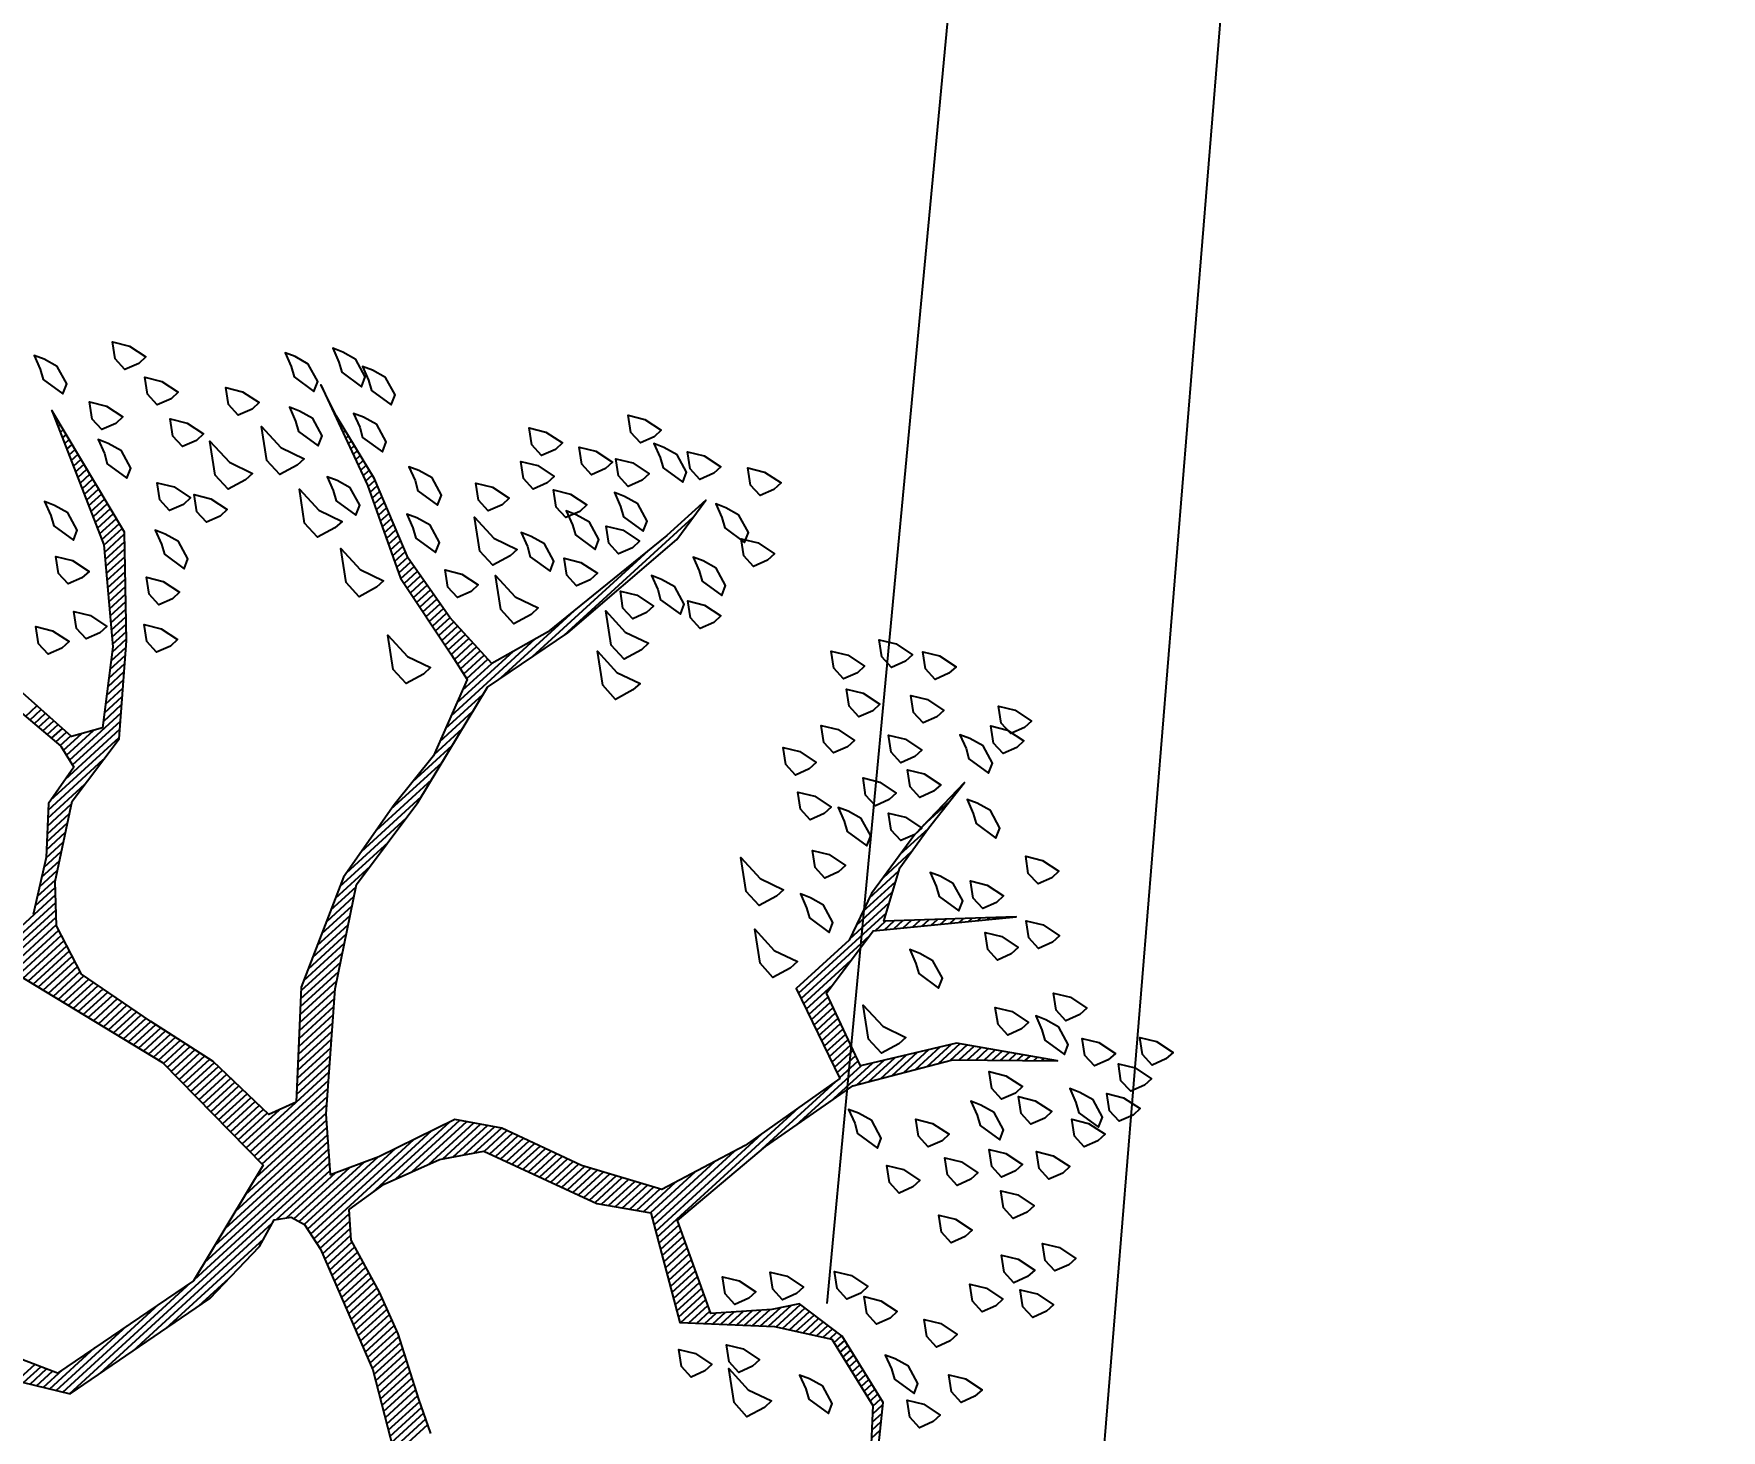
# Model space of a CAD drawing. Header units: metres. Extents: x 2 to 659295185, y -28 to 1124222152.
# Drawn here: x 655018 to 655026.92, y 1123103.43 to 1123110.83 of the extents above; entities that cross this region are included whole.
import ezdxf

# ---------------------------------------------------------------- set-up
doc = ezdxf.new("R2010")
doc.units = ezdxf.units.M
doc.header["$MEASUREMENT"] = 0
doc.layers.get('0').update_dxf_attribs({"linetype": 'CONTINUOUS'})
doc.layers.add('Arboles', color=3, linetype='CONTINUOUS')
doc.layers.add('MANZANA', color=30, linetype='CONTINUOUS')
doc.layers.add('LIMITE 2017 IGVSB', color=7, linetype='CONTINUOUS', lineweight=120)
doc.styles.get("Standard").update_dxf_attribs({"font": 'tahoma.ttf'})
doc.dimstyles.new('ISO-25', dxfattribs={"dimtxt": 2.5, "dimasz": 2.5, "dimexe": 1.25, "dimexo": 0.625, "dimtad": 1, "dimtxsty": 'Standard', "dimcen": 2.5, "dimadec": 0, "dimazin": 0, "dimtfac": 1, "dimtmove": 0, "dimatfit": 3, "dimfxl": 1, "dimarcsym": 0})

# ---------------------------------------------------------------- blocks, each defined once
blk = doc.blocks.new('*X2402')
at = {"color": 0}
for p, q in [((18.3221, 17.8), (18.3275, 17.8)), ((18.3261, 17.81), (18.3296, 17.81)), ((18.33, 17.82), (18.3316, 17.82)), ((18.3104, 17.77), (18.3213, 17.77)), ((18.3143, 17.78), (18.3234, 17.78)), ((18.3182, 17.79), (18.3254, 17.79)), ((18.2986, 17.74), (18.3151, 17.74)), ((18.3025, 17.75), (18.3171, 17.75)), ((18.3064, 17.76), (18.3192, 17.76)), ((18.2868, 17.71), (18.3089, 17.71)), ((18.2907, 17.72), (18.3109, 17.72)), ((18.2946, 17.73), (18.313, 17.73)), ((18.275, 17.68), (18.3027, 17.68)), ((18.2789, 17.69), (18.3047, 17.69)), ((18.2829, 17.7), (18.3068, 17.7)), ((18.2632, 17.65), (18.2965, 17.65)), ((18.2671, 17.66), (18.2985, 17.66)), ((18.2711, 17.67), (18.3006, 17.67)), ((18.2514, 17.62), (18.2903, 17.62)), ((18.2554, 17.63), (18.2923, 17.63)), ((18.2593, 17.64), (18.2944, 17.64)), ((18.2394, 17.59), (18.284, 17.59)), ((18.2436, 17.6), (18.2861, 17.6)), ((18.2475, 17.61), (18.2882, 17.61)), ((18.2164, 17.56), (18.2628, 17.56)), ((18.2241, 17.57), (18.2717, 17.57)), ((18.2317, 17.58), (18.2805, 17.58)), ((18.1935, 17.53), (18.2364, 17.53)), ((18.2011, 17.54), (18.2452, 17.54)), ((18.2088, 17.55), (18.254, 17.55)), ((18.7131, 17.53), (18.7134, 17.53)), ((18.1706, 17.5), (18.2099, 17.5)), ((18.1782, 17.51), (18.2187, 17.51)), ((18.1858, 17.52), (18.2276, 17.52)), ((18.7035, 17.5), (18.7048, 17.5)), ((18.7067, 17.51), (18.7077, 17.51)), ((18.7099, 17.52), (18.7105, 17.52)), ((18.1476, 17.47), (18.1834, 17.47)), ((18.1553, 17.48), (18.1923, 17.48)), ((18.1629, 17.49), (18.2011, 17.49)), ((18.694, 17.47), (18.6971, 17.47)), ((18.6971, 17.48), (18.6991, 17.48)), ((18.7003, 17.49), (18.7019, 17.49)), ((17.9316, 17.46), (17.9593, 17.46)), ((17.9329, 17.45), (17.9604, 17.45)), ((17.9342, 17.44), (17.9614, 17.44)), ((18.1221, 17.44), (18.157, 17.44)), ((18.1323, 17.45), (18.1658, 17.45)), ((18.14, 17.46), (18.1746, 17.46)), ((18.6844, 17.44), (18.6911, 17.44)), ((18.6876, 17.45), (18.6931, 17.45)), ((18.6908, 17.46), (18.6951, 17.46)), ((17.9355, 17.43), (17.9624, 17.43)), ((17.9368, 17.42), (17.9635, 17.42)), ((17.9381, 17.41), (17.9645, 17.41)), ((18.0867, 17.41), (18.1253, 17.41)), ((18.0985, 17.42), (18.136, 17.42)), ((18.1103, 17.43), (18.1467, 17.43)), ((18.6749, 17.41), (18.6851, 17.41)), ((18.6781, 17.42), (18.6871, 17.42)), ((18.6812, 17.43), (18.6891, 17.43)), ((17.9394, 17.4), (17.9655, 17.4)), ((17.9407, 17.39), (17.9666, 17.39)), ((17.942, 17.38), (17.9676, 17.38)), ((18.0512, 17.38), (18.0931, 17.38)), ((18.063, 17.39), (18.1038, 17.39)), ((18.0748, 17.4), (18.1146, 17.4)), ((18.6653, 17.38), (18.6791, 17.38)), ((18.6685, 17.39), (18.6811, 17.39)), ((18.6717, 17.4), (18.6831, 17.4)), ((17.9367, 17.35), (18.061, 17.35)), ((17.9387, 17.36), (18.004, 17.36)), ((17.9407, 17.37), (17.984, 17.37)), ((18.0276, 17.36), (18.0717, 17.36)), ((18.0394, 17.37), (18.0824, 17.37)), ((18.6555, 17.35), (18.6727, 17.35)), ((18.659, 17.36), (18.6751, 17.36)), ((18.6621, 17.37), (18.6771, 17.37)), ((17.8637, 17.32), (18.0288, 17.32)), ((17.9087, 17.33), (18.0396, 17.33)), ((17.9347, 17.34), (18.0503, 17.34)), ((18.6429, 17.32), (18.6621, 17.32)), ((18.6471, 17.33), (18.6656, 17.33)), ((18.6513, 17.34), (18.6692, 17.34)), ((17.8287, 17.29), (17.887, 17.29)), ((17.8387, 17.3), (17.9283, 17.3)), ((17.8487, 17.31), (17.9816, 17.31)), ((18.6303, 17.29), (18.6515, 17.29)), ((18.6345, 17.3), (18.6551, 17.3)), ((18.6387, 17.31), (18.6586, 17.31)), ((17.7987, 17.26), (17.845, 17.26)), ((17.8087, 17.27), (17.859, 17.27)), ((17.8187, 17.28), (17.873, 17.28)), ((18.6176, 17.26), (18.6409, 17.26)), ((18.6218, 17.27), (18.6445, 17.27)), ((18.626, 17.28), (18.648, 17.28)), ((17.7599, 17.23), (17.803, 17.23)), ((17.7741, 17.24), (17.817, 17.24)), ((17.7884, 17.25), (17.831, 17.25)), ((18.605, 17.23), (18.6303, 17.23)), ((18.6092, 17.24), (18.6339, 17.24)), ((18.6134, 17.25), (18.6374, 17.25)), ((17.717, 17.2), (17.7653, 17.2)), ((17.7313, 17.21), (17.775, 17.21)), ((17.7456, 17.22), (17.789, 17.22)), ((18.5924, 17.2), (18.6215, 17.2)), ((18.5966, 17.21), (18.6233, 17.21)), ((18.6008, 17.22), (18.6268, 17.22)), ((17.5939, 17.19), (17.7568, 17.19)), ((17.5968, 17.18), (17.7482, 17.18)), ((17.5998, 17.17), (17.7396, 17.17)), ((18.5853, 17.17), (18.6175, 17.17)), ((18.5868, 17.18), (18.6189, 17.18)), ((18.5884, 17.19), (18.6202, 17.19)), ((17.6027, 17.16), (17.731, 17.16)), ((17.6056, 17.15), (17.7225, 17.15)), ((17.6085, 17.14), (17.7189, 17.14)), ((18.5805, 17.14), (18.6135, 17.14)), ((18.5821, 17.15), (18.6149, 17.15)), ((18.5837, 17.16), (18.6162, 17.16)), ((17.6115, 17.13), (17.7161, 17.13)), ((17.6144, 17.12), (17.7134, 17.12)), ((17.6173, 17.11), (17.7107, 17.11)), ((18.5758, 17.11), (18.6095, 17.11)), ((18.5774, 17.12), (18.6109, 17.12)), ((18.5789, 17.13), (18.6122, 17.13)), ((17.6203, 17.1), (17.7079, 17.1)), ((17.6232, 17.09), (17.7052, 17.09)), ((17.6261, 17.08), (17.7025, 17.08)), ((18.571, 17.08), (18.6056, 17.08)), ((18.5726, 17.09), (18.6069, 17.09)), ((18.5742, 17.1), (18.6082, 17.1)), ((17.629, 17.07), (17.6998, 17.07)), ((17.632, 17.06), (17.697, 17.06)), ((17.6349, 17.05), (17.6968, 17.05)), ((18.5663, 17.05), (18.6056, 17.05)), ((18.5679, 17.06), (18.6056, 17.06)), ((18.5695, 17.07), (18.6056, 17.07)), ((17.6378, 17.04), (17.6992, 17.04)), ((17.6407, 17.03), (17.7015, 17.03)), ((17.6437, 17.02), (17.7039, 17.02)), ((18.5615, 17.02), (18.6056, 17.02)), ((18.5632, 17.03), (18.6056, 17.03)), ((18.5647, 17.04), (18.6056, 17.04)), ((17.6466, 17.01), (17.7062, 17.01)), ((17.6495, 17), (17.7086, 17)), ((17.6524, 16.99), (17.7109, 16.99)), ((18.5565, 16.99), (18.6056, 16.99)), ((18.5582, 17), (18.6056, 17)), ((18.5598, 17.01), (18.6056, 17.01)), ((17.6554, 16.98), (17.7133, 16.98)), ((17.6583, 16.97), (17.7156, 16.97)), ((17.6612, 16.96), (17.718, 16.96)), ((18.5125, 16.96), (18.6485, 16.96)), ((18.5353, 16.97), (18.6056, 16.97)), ((18.5548, 16.98), (18.6056, 16.98)), ((17.6642, 16.95), (17.7204, 16.95)), ((17.6671, 16.94), (17.7227, 16.94)), ((17.67, 16.93), (17.7251, 16.93)), ((18.4439, 16.93), (18.523, 16.93)), ((18.4668, 16.94), (18.5567, 16.94)), ((18.4896, 16.95), (18.6918, 16.95)), ((18.6009, 16.94), (18.7864, 16.94)), ((18.6675, 16.93), (18.9464, 16.93)), ((17.6729, 16.92), (17.7274, 16.92)), ((17.6759, 16.91), (17.7298, 16.91)), ((17.6788, 16.9), (17.7324, 16.9)), ((18.2995, 16.9), (18.4217, 16.9)), ((18.3608, 16.91), (18.4555, 16.91)), ((18.4211, 16.92), (18.4892, 16.92)), ((18.7342, 16.92), (19.0449, 16.92)), ((17.6817, 16.89), (17.7351, 16.89)), ((17.6846, 16.88), (17.7378, 16.88)), ((17.6876, 16.87), (17.7404, 16.87)), ((18.1645, 16.87), (18.3086, 16.87)), ((18.2095, 16.88), (18.3542, 16.88)), ((18.2545, 16.89), (18.388, 16.89)), ((17.6905, 16.86), (17.7431, 16.86)), ((17.6934, 16.85), (17.7458, 16.85)), ((17.6957, 16.84), (17.7484, 16.84)), ((18.0992, 16.84), (18.1601, 16.84)), ((18.1192, 16.85), (18.2036, 16.85)), ((18.1392, 16.86), (18.2561, 16.86)), ((17.6961, 16.83), (17.7511, 16.83)), ((17.6964, 16.82), (17.7538, 16.82)), ((17.6967, 16.81), (17.7564, 16.81)), ((18.0392, 16.81), (18.1186, 16.81)), ((18.0592, 16.82), (18.1324, 16.82)), ((18.0792, 16.83), (18.1463, 16.83)), ((17.6971, 16.8), (17.7591, 16.8)), ((17.6974, 16.79), (17.7618, 16.79)), ((17.6977, 16.78), (17.7639, 16.78)), ((17.9792, 16.78), (18.0771, 16.78)), ((17.9992, 16.79), (18.0909, 16.79)), ((18.0192, 16.8), (18.1047, 16.8)), ((17.6981, 16.77), (17.7645, 16.77)), ((17.6984, 16.76), (17.7651, 16.76)), ((17.6987, 16.75), (17.7657, 16.75)), ((17.9435, 16.75), (18.0355, 16.75)), ((17.9535, 16.76), (18.0494, 16.76)), ((17.9635, 16.77), (18.0632, 16.77)), ((17.6991, 16.74), (17.7664, 16.74)), ((17.6994, 16.73), (17.767, 16.73)), ((17.6997, 16.72), (17.7676, 16.72)), ((17.9135, 16.72), (17.9979, 16.72)), ((17.9235, 16.73), (18.0084, 16.73)), ((17.9335, 16.74), (18.0217, 16.74)), ((17.7001, 16.71), (17.7682, 16.71)), ((17.7004, 16.7), (17.7689, 16.7)), ((17.7007, 16.69), (17.7695, 16.69)), ((17.8835, 16.69), (17.9662, 16.69)), ((17.8935, 16.7), (17.9768, 16.7)), ((17.9035, 16.71), (17.9873, 16.71)), ((17.7011, 16.68), (17.7701, 16.68)), ((17.7014, 16.67), (17.7707, 16.67)), ((17.7017, 16.66), (17.7714, 16.66)), ((17.8535, 16.66), (17.9345, 16.66)), ((17.8635, 16.67), (17.9451, 16.67)), ((17.8735, 16.68), (17.9556, 16.68)), ((17.7021, 16.65), (17.772, 16.65)), ((17.7024, 16.64), (17.7924, 16.64)), ((17.7027, 16.63), (17.8224, 16.63)), ((17.8235, 16.63), (17.9029, 16.63)), ((17.8335, 16.64), (17.9134, 16.64)), ((17.8435, 16.65), (17.924, 16.65)), ((17.1231, 16.6), (17.1663, 16.6)), ((17.7031, 16.62), (17.8923, 16.62)), ((17.7034, 16.61), (17.8818, 16.61)), ((17.7037, 16.6), (17.8712, 16.6)), ((17.1297, 16.59), (17.1713, 16.59)), ((17.1364, 16.58), (17.1763, 16.58)), ((17.1431, 16.57), (17.1813, 16.57)), ((17.646, 16.57), (17.8418, 16.57)), ((17.6798, 16.58), (17.8501, 16.58)), ((17.7041, 16.59), (17.8606, 16.59)), ((17.1497, 16.56), (17.1971, 16.56)), ((17.1564, 16.55), (17.2651, 16.55)), ((17.163, 16.54), (17.3331, 16.54)), ((17.5448, 16.54), (17.8178, 16.54)), ((17.5785, 16.55), (17.8258, 16.55)), ((17.6123, 16.56), (17.8338, 16.56)), ((17.1697, 16.53), (17.401, 16.53)), ((17.1764, 16.52), (17.469, 16.52)), ((17.2412, 16.51), (17.7938, 16.51)), ((17.4773, 16.52), (17.8018, 16.52)), ((17.511, 16.53), (17.8098, 16.53)), ((17.3112, 16.5), (17.6466, 16.5)), ((17.3812, 16.49), (17.6166, 16.49)), ((17.4512, 16.48), (17.5245, 16.48)), ((17.6564, 16.5), (17.7858, 16.5)), ((17.6714, 16.49), (17.7899, 16.49)), ((17.6804, 16.48), (17.8149, 16.48)), ((17.6837, 16.47), (17.8399, 16.47)), ((17.6855, 16.45), (17.8986, 16.45)), ((17.687, 16.46), (17.8649, 16.46)), ((17.6822, 16.43), (17.9666, 16.43)), ((17.6839, 16.44), (17.9326, 16.44)), ((17.6757, 16.4), (17.7432, 16.4)), ((17.6789, 16.41), (17.7512, 16.41)), ((17.6805, 16.42), (17.7592, 16.42)), ((17.8145, 16.42), (18.0006, 16.42)), ((17.8617, 16.41), (18.0157, 16.41)), ((17.8916, 16.4), (18.0232, 16.4)), ((17.6653, 16.37), (17.7264, 16.37)), ((17.6687, 16.38), (17.7289, 16.38)), ((17.6722, 16.39), (17.7352, 16.39)), ((17.9216, 16.39), (18.0307, 16.39)), ((17.9473, 16.38), (18.0382, 16.38)), ((17.9633, 16.37), (18.0457, 16.37)), ((17.6549, 16.34), (17.7189, 16.34)), ((17.6584, 16.35), (17.7214, 16.35)), ((17.6618, 16.36), (17.7239, 16.36)), ((17.9793, 16.36), (18.0532, 16.36)), ((17.9953, 16.35), (18.0607, 16.35)), ((18.0106, 16.34), (18.0651, 16.34)), ((17.6445, 16.31), (17.7114, 16.31)), ((17.648, 16.32), (17.7139, 16.32)), ((17.6514, 16.33), (17.7164, 16.33)), ((18.0147, 16.33), (18.0692, 16.33)), ((18.0189, 16.32), (18.0733, 16.32)), ((18.0231, 16.31), (18.0774, 16.31)), ((17.6341, 16.28), (17.7038, 16.28)), ((17.6376, 16.29), (17.7064, 16.29)), ((17.6411, 16.3), (17.7089, 16.3)), ((18.0272, 16.3), (18.0816, 16.3)), ((18.0314, 16.29), (18.0857, 16.29)), ((18.0356, 16.28), (18.0898, 16.28)), ((17.6237, 16.25), (17.6938, 16.25)), ((17.6272, 16.26), (17.6971, 16.26)), ((17.6307, 16.27), (17.7005, 16.27)), ((18.0397, 16.27), (18.0939, 16.27)), ((18.0439, 16.26), (18.098, 16.26)), ((18.0481, 16.25), (18.1021, 16.25)), ((17.6134, 16.22), (17.6838, 16.22)), ((17.6168, 16.23), (17.6871, 16.23)), ((17.6203, 16.24), (17.6905, 16.24)), ((18.0522, 16.24), (18.1063, 16.24)), ((18.0564, 16.23), (18.1104, 16.23)), ((18.0606, 16.22), (18.1145, 16.22)), ((18.8615, 16.22), (18.9295, 16.22)), ((18.9115, 16.23), (18.9795, 16.23)), ((18.9759, 16.24), (19.0395, 16.24)), ((17.603, 16.19), (17.6719, 16.19)), ((17.6064, 16.2), (17.6766, 16.2)), ((17.6099, 16.21), (17.6805, 16.21)), ((18.0647, 16.21), (18.1186, 16.21)), ((18.0689, 16.2), (18.1236, 16.2)), ((18.0731, 16.19), (18.1296, 16.19)), ((18.7691, 16.19), (18.8563, 16.19)), ((18.7941, 16.2), (18.873, 16.2)), ((18.8191, 16.21), (18.8896, 16.21)), ((17.5874, 16.16), (17.6581, 16.16)), ((17.5928, 16.17), (17.6627, 16.17)), ((17.5981, 16.18), (17.6673, 16.18)), ((18.0772, 16.18), (18.1356, 16.18)), ((18.0814, 16.17), (18.1416, 16.17)), ((18.0856, 16.16), (18.1476, 16.16)), ((18.6084, 16.16), (18.7734, 16.16)), ((18.6114, 16.17), (18.823, 16.17)), ((18.7441, 16.18), (18.8396, 16.18)), ((18.7869, 16.16), (18.812, 16.16)), ((17.5714, 16.13), (17.6443, 16.13)), ((17.5768, 16.14), (17.6489, 16.14)), ((17.5821, 16.15), (17.6535, 16.15)), ((18.0897, 16.15), (18.1536, 16.15)), ((18.0939, 16.14), (18.1596, 16.14)), ((18.1004, 16.13), (18.1656, 16.13)), ((18.5994, 16.13), (18.6461, 16.13)), ((18.6024, 16.14), (18.6667, 16.14)), ((18.6054, 16.15), (18.7201, 16.15)), ((18.8002, 16.15), (18.8237, 16.15)), ((18.8135, 16.14), (18.8354, 16.14)), ((18.8269, 16.13), (18.847, 16.13)), ((17.5554, 16.1), (17.6304, 16.1)), ((17.5608, 16.11), (17.635, 16.11)), ((17.5661, 16.12), (17.6396, 16.12)), ((18.1082, 16.12), (18.1716, 16.12)), ((18.116, 16.11), (18.1776, 16.11)), ((18.1237, 16.1), (18.1836, 16.1)), ((18.5904, 16.1), (18.6367, 16.1)), ((18.5934, 16.11), (18.6398, 16.11)), ((18.5964, 16.12), (18.6429, 16.12)), ((18.8402, 16.12), (18.8587, 16.12)), ((18.8535, 16.11), (18.8704, 16.11)), ((18.8669, 16.1), (18.882, 16.1)), ((17.5394, 16.07), (17.6174, 16.07)), ((17.5448, 16.08), (17.6216, 16.08)), ((17.5501, 16.09), (17.6259, 16.09)), ((18.1315, 16.09), (18.1896, 16.09)), ((18.1393, 16.08), (18.1956, 16.08)), ((18.1471, 16.07), (18.2239, 16.07)), ((18.5814, 16.07), (18.6273, 16.07)), ((18.5844, 16.08), (18.6304, 16.08)), ((18.5874, 16.09), (18.6336, 16.09)), ((18.8802, 16.09), (18.8937, 16.09)), ((18.8935, 16.08), (18.9054, 16.08)), ((18.9069, 16.07), (18.917, 16.07)), ((17.5234, 16.05), (17.6088, 16.05)), ((17.5341, 16.06), (17.6131, 16.06)), ((18.1444, 16.04), (18.3379, 16.04)), ((18.1497, 16.05), (18.2999, 16.05)), ((18.1549, 16.06), (18.2619, 16.06)), ((18.5724, 16.04), (18.6179, 16.04)), ((18.5754, 16.05), (18.6211, 16.05)), ((18.5784, 16.06), (18.6242, 16.06)), ((18.9202, 16.06), (18.9287, 16.06)), ((18.9335, 16.05), (18.9404, 16.05)), ((18.9469, 16.04), (18.952, 16.04)), ((18.1287, 16.01), (18.1773, 16.01)), ((18.1339, 16.02), (18.4746, 16.02)), ((18.1392, 16.03), (18.3946, 16.03)), ((18.3591, 16.01), (18.5546, 16.01)), ((18.5634, 16.01), (18.6086, 16.01)), ((18.5664, 16.02), (18.6117, 16.02)), ((18.5694, 16.03), (18.6148, 16.03)), ((18.9602, 16.03), (18.9637, 16.03)), ((18.9735, 16.02), (18.9754, 16.02)), ((18.9869, 16.01), (18.987, 16.01)), ((18.113, 15.98), (18.1646, 15.98)), ((18.1182, 15.99), (18.1688, 15.99)), ((18.1235, 16), (18.173, 16)), ((18.4501, 16), (18.6064, 16)), ((18.5234, 15.99), (18.6244, 15.99)), ((18.5781, 15.98), (18.6424, 15.98)), ((18.0973, 15.95), (18.152, 15.95)), ((18.1025, 15.96), (18.1562, 15.96)), ((18.1077, 15.97), (18.1604, 15.97)), ((18.5971, 15.97), (18.6604, 15.97)), ((18.6161, 15.96), (18.6784, 15.96)), ((18.6351, 15.95), (18.6964, 15.95)), ((18.0816, 15.92), (18.1394, 15.92)), ((18.0868, 15.93), (18.1436, 15.93)), ((18.092, 15.94), (18.1478, 15.94)), ((18.6541, 15.94), (18.7144, 15.94)), ((18.6731, 15.93), (18.7324, 15.93)), ((18.6921, 15.92), (18.7504, 15.92)), ((18.0658, 15.89), (18.1267, 15.89)), ((18.0711, 15.9), (18.1309, 15.9)), ((18.0763, 15.91), (18.1351, 15.91)), ((18.7111, 15.91), (18.7628, 15.91)), ((18.7301, 15.9), (18.7704, 15.9)), ((18.7421, 15.89), (18.7781, 15.89)), ((18.0627, 15.88), (18.1225, 15.88)), ((18.0727, 15.87), (18.1183, 15.87)), ((18.0827, 15.86), (18.1141, 15.86)), ((18.7528, 15.88), (18.7857, 15.88)), ((18.7634, 15.87), (18.7934, 15.87)), ((18.7741, 15.86), (18.801, 15.86)), ((18.0927, 15.85), (18.1197, 15.85)), ((18.1027, 15.84), (18.1322, 15.84)), ((18.1127, 15.83), (18.1447, 15.83)), ((18.7848, 15.85), (18.8087, 15.85)), ((18.7954, 15.84), (18.8163, 15.84)), ((18.8061, 15.83), (18.824, 15.83)), ((18.1227, 15.82), (18.1572, 15.82)), ((18.1327, 15.81), (18.1697, 15.81)), ((18.1427, 15.8), (18.1822, 15.8)), ((18.8168, 15.82), (18.8316, 15.82)), ((18.8274, 15.81), (18.8393, 15.81)), ((18.8381, 15.8), (18.8469, 15.8)), ((18.1527, 15.79), (18.1947, 15.79)), ((18.1627, 15.78), (18.2105, 15.78)), ((18.1727, 15.77), (18.2271, 15.77)), ((18.8488, 15.79), (18.8545, 15.79)), ((18.8594, 15.78), (18.8622, 15.78)), ((18.182, 15.76), (18.2403, 15.76)), ((18.189, 15.75), (18.2422, 15.75)), ((18.196, 15.74), (18.244, 15.74)), ((18.203, 15.73), (18.2458, 15.73)), ((18.21, 15.72), (18.2476, 15.72)), ((18.217, 15.71), (18.2494, 15.71)), ((18.224, 15.7), (18.2512, 15.7)), ((18.231, 15.69), (18.2531, 15.69)), ((18.238, 15.68), (18.2549, 15.68)), ((18.2348, 15.65), (18.2534, 15.65)), ((18.2367, 15.66), (18.2553, 15.66)), ((18.2385, 15.67), (18.2567, 15.67)), ((18.2292, 15.62), (18.2478, 15.62)), ((18.231, 15.63), (18.2497, 15.63)), ((18.2329, 15.64), (18.2515, 15.64)), ((18.2235, 15.59), (18.2422, 15.59)), ((18.2254, 15.6), (18.244, 15.6)), ((18.2273, 15.61), (18.2459, 15.61)), ((18.2179, 15.56), (18.2365, 15.56)), ((18.2198, 15.57), (18.2384, 15.57)), ((18.2217, 15.58), (18.2403, 15.58)), ((18.2032, 15.53), (18.2284, 15.53)), ((18.2132, 15.54), (18.2328, 15.54)), ((18.216, 15.55), (18.2347, 15.55)), ((18.1732, 15.5), (18.1946, 15.5)), ((18.1832, 15.51), (18.2059, 15.51)), ((18.1932, 15.52), (18.2171, 15.52))]:
    blk.add_line(p, q, dxfattribs=at)
blk = doc.blocks.new('ARBUSTO6')
at = {"layer": 'Arboles', "color": 7}
for points in [[(-0.1493, 0.6841), (-0.0473, 0.3354), (-0.0388, 0.0803), (-0.2684, 0.0122), (-0.5575, 0.0548), (-0.6256, 0.1908)], [(-0.6511, 0.1398), (-0.566, 0.0122), (-0.2684, -0.0303), (-0.1408, -0.0218), (-0.0898, -0.0048), (-0.0643, -0.0218), (-0.0558, -0.0473), (-0.0643, -0.0983), (-0.1408, -0.3194), (-0.2089, -0.447)], [(-0.1408, -0.4725), (-0.1153, -0.413), (-0.0643, -0.3024), (-0.0388, -0.2259), (-0.0133, -0.1238), (0.0207, -0.0813), (0.0973, -0.0898), (0.1993, -0.1238), (0.2674, -0.1663), (0.3524, -0.3704), (0.4119, -0.447), (0.3184, -0.6256), (0.4374, -0.7446), (0.497, -0.8297), (0.4715, -0.9657), (0.4034, -1.0338)], [(0.4119, -1.0423), (0.4885, -0.9742), (0.514, -0.8382), (0.497, -0.7446), (0.4544, -0.7191), (0.3694, -0.6511), (0.4374, -0.4895), (0.6415, -0.498), (0.8286, -0.5235), (0.9902, -0.6086), (1.1263, -0.7361), (1.0157, -0.5915), (0.8626, -0.5065), (0.9052, -0.3704), (1.0412, -0.3449), (1.2453, -0.498), (1.0667, -0.3449), (1.1518, -0.2939), (1.2368, -0.2769), (1.3389, -0.2599), (1.2113, -0.2684), (1.0837, -0.2939), (0.9987, -0.3279), (0.8711, -0.3279), (0.8201, -0.498), (0.616, -0.4725), (0.4544, -0.43), (0.3779, -0.3024), (0.3184, -0.1578), (0.2674, -0.0898), (0.1228, -0.0473), (0.0378, -0.0133), (0.1058, 0.0718), (0.2674, 0.2248), (0.4204, 0.3354), (0.599, 0.3694), (0.8286, 0.4374), (0.9987, 0.4119), (1.2538, 0.4034), (1.3389, 0.4204), (1.2453, 0.4204), (0.9732, 0.4374), (0.8626, 0.463), (0.8626, 0.5735), (0.8796, 0.7011), (0.9307, 0.8456), (0.9562, 0.9732), (0.9732, 1.0327), (0.9137, 0.8456), (0.8456, 0.6841), (0.8201, 0.5225), (0.8116, 0.4715), (0.6755, 0.4119), (0.565, 0.3949), (0.4119, 0.3609), (0.2248, 0.2674), (0.0803, 0.1228), (0.0293, 0.1398), (0.0207, 0.2759), (-0.0133, 0.4034), (-0.0473, 0.548), (-0.0218, 0.6415), (0.0293, 0.7011), (0.1483, 0.7861), (0.2844, 0.8116), (0.4119, 0.9307), (0.5395, 1.0753), (0.5905, 1.3219), (0.497, 1.0838), (0.3864, 0.9392), (0.2759, 0.8456), (0.2248, 0.8712), (0.1993, 1.1178)], [(0.1738, 1.0667), (0.1993, 0.8712), (0.1908, 0.8286), (0.1143, 0.8116), (0.0463, 0.7436), (-0.0388, 0.6841)]]:
    blk.add_lwpolyline(points, dxfattribs=at)
at = {"layer": 'Arboles'}
for points in [[(0.6245, 1.3899), (0.616, 1.3729), (0.6245, 1.3304), (0.6415, 1.3389), (0.65, 1.3729), (0.6415, 1.3984), (0.633, 1.4154)], [(0.7606, 1.2793), (0.7351, 1.2879), (0.7351, 1.3134), (0.7521, 1.3389), (0.7691, 1.3134), (0.7776, 1.2793)], [(0.6585, 1.2283), (0.633, 1.2368), (0.633, 1.2623), (0.65, 1.2879), (0.667, 1.2623), (0.6755, 1.2283)], [(0.7606, 1.1943), (0.7351, 1.2028), (0.7351, 1.2283), (0.7521, 1.2538), (0.7691, 1.2283), (0.7776, 1.1943)], [(0.463, 1.1858), (0.4544, 1.1688), (0.463, 1.1263), (0.48, 1.1348), (0.4885, 1.1688), (0.48, 1.1943), (0.4715, 1.2113)], [(0.6075, 1.2028), (0.599, 1.1858), (0.6075, 1.1433), (0.6245, 1.1518), (0.633, 1.1858), (0.6245, 1.2113), (0.616, 1.2283)], [(0.7436, 1.1093), (0.7181, 1.1178), (0.7181, 1.1433), (0.7351, 1.1688), (0.7521, 1.1433), (0.7606, 1.1093)], [(0.8541, 1.0838), (0.8286, 1.0923), (0.8286, 1.1178), (0.8456, 1.1433), (0.8626, 1.1178), (0.8711, 1.0838)], [(0.4289, 1.0667), (0.4034, 1.0753), (0.4034, 1.1008), (0.4204, 1.1263), (0.4374, 1.1008), (0.4459, 1.0667)], [(0.9562, 1.0923), (0.9477, 1.0753), (0.9562, 1.0327), (0.9732, 1.0412), (0.9817, 1.0753), (0.9732, 1.1008), (0.9647, 1.1178)], [(0.65, 1.0412), (0.6245, 1.0497), (0.6245, 1.0753), (0.6415, 1.1008), (0.6585, 1.0753), (0.667, 1.0412)], [(0.7606, 0.9987), (0.7266, 1.0072), (0.7266, 1.0412), (0.7606, 1.0923), (0.7606, 1.0412), (0.7776, 0.9987)], [(0.3184, 0.9987), (0.2929, 1.0072), (0.2929, 1.0327), (0.3099, 1.0582), (0.3269, 1.0327), (0.3354, 0.9987)], [(0.8456, 0.9562), (0.8116, 0.9647), (0.8116, 0.9987), (0.8456, 1.0497), (0.8456, 0.9987), (0.8626, 0.9562)], [(1.0242, 1.0412), (1.0157, 1.0242), (1.0242, 0.9817), (1.0412, 0.9902), (1.0497, 1.0242), (1.0412, 1.0497), (1.0327, 1.0667)], [(0.3864, 0.9732), (0.3609, 0.9817), (0.3609, 1.0072), (0.3779, 1.0327), (0.3949, 1.0072), (0.4034, 0.9732)], [(0.5735, 1.0157), (0.565, 0.9987), (0.5735, 0.9562), (0.5905, 0.9647), (0.599, 0.9987), (0.5905, 1.0242), (0.582, 1.0412)], [(0.6841, 0.9817), (0.6585, 0.9902), (0.6585, 1.0157), (0.6755, 1.0412), (0.6926, 1.0157), (0.7011, 0.9817)], [(0.8967, 1.0157), (0.8881, 0.9987), (0.8967, 0.9562), (0.9137, 0.9647), (0.9222, 0.9987), (0.9137, 1.0242), (0.9052, 1.0412)], [(0.5225, 0.9307), (0.497, 0.9392), (0.497, 0.9647), (0.514, 0.9902), (0.531, 0.9647), (0.5395, 0.9307)], [(1.0412, 0.9817), (1.0327, 0.9647), (1.0412, 0.9222), (1.0582, 0.9307), (1.0667, 0.9647), (1.0582, 0.9902), (1.0497, 1.0072)], [(0.463, 0.8712), (0.4374, 0.8797), (0.4374, 0.9052), (0.4544, 0.9307), (0.4715, 0.9052), (0.48, 0.8712)], [(0.9732, 0.9307), (0.9647, 0.9137), (0.9732, 0.8712), (0.9902, 0.8797), (0.9987, 0.9137), (0.9902, 0.9392), (0.9817, 0.9562)], [(0.8201, 0.8286), (0.7861, 0.8371), (0.7861, 0.8712), (0.8201, 0.9222), (0.8201, 0.8712), (0.8371, 0.8286)], [(0.8626, 0.8797), (0.8541, 0.8626), (0.8626, 0.8201), (0.8796, 0.8286), (0.8881, 0.8626), (0.8796, 0.8882), (0.8711, 0.9052)], [(0.9817, 0.7946), (0.9732, 0.7776), (0.9817, 0.7351), (0.9987, 0.7436), (1.0072, 0.7776), (0.9987, 0.8031), (0.9902, 0.8201)], [(0.8031, 0.7011), (0.7691, 0.7096), (0.7691, 0.7436), (0.8031, 0.7946), (0.8031, 0.7436), (0.8201, 0.7011)], [(0.9222, 0.7351), (0.9137, 0.7181), (0.9222, 0.6756), (0.9392, 0.6841), (0.9477, 0.7181), (0.9392, 0.7436), (0.9307, 0.7606)], [(1.2028, 0.6671), (1.1773, 0.6756), (1.1773, 0.7011), (1.1943, 0.7266), (1.2113, 0.7011), (1.2198, 0.6671)], [(1.0667, 0.6586), (1.0412, 0.6671), (1.0412, 0.6926), (1.0582, 0.7181), (1.0752, 0.6926), (1.0837, 0.6586)], [(1.1518, 0.633), (1.1263, 0.6415), (1.1263, 0.6671), (1.1433, 0.6926), (1.1603, 0.6671), (1.1688, 0.633)], [(1.0157, 0.582), (0.9817, 0.5905), (0.9817, 0.6245), (1.0157, 0.6756), (1.0157, 0.6245), (1.0327, 0.582)], [(0.9222, 0.582), (0.8967, 0.5905), (0.8967, 0.616), (0.9137, 0.6415), (0.9307, 0.616), (0.9392, 0.582)], [(1.2453, 0.582), (1.2198, 0.5905), (1.2198, 0.616), (1.2368, 0.6415), (1.2538, 0.616), (1.2623, 0.582)], [(0.7606, 0.531), (0.7266, 0.5395), (0.7266, 0.5735), (0.7606, 0.6245), (0.7606, 0.5735), (0.7776, 0.531)], [(1.1603, 0.5565), (1.1348, 0.565), (1.1348, 0.5905), (1.1518, 0.616), (1.1688, 0.5905), (1.1773, 0.5565)], [(1.3474, 0.565), (1.3218, 0.5735), (1.3218, 0.599), (1.3389, 0.6245), (1.3559, 0.599), (1.3644, 0.565)], [(0.9732, 0.48), (0.9392, 0.4885), (0.9392, 0.5225), (0.9732, 0.5735), (0.9732, 0.5225), (0.9902, 0.48)], [(1.0497, 0.5735), (1.0412, 0.5565), (1.0497, 0.514), (1.0667, 0.5225), (1.0752, 0.5565), (1.0667, 0.582), (1.0582, 0.599)], [(1.1348, 0.548), (1.1263, 0.531), (1.1348, 0.4885), (1.1518, 0.497), (1.1603, 0.531), (1.1518, 0.5565), (1.1433, 0.5735)], [(1.2793, 0.5225), (1.2538, 0.531), (1.2538, 0.5565), (1.2708, 0.582), (1.2878, 0.5565), (1.2963, 0.5225)], [(1.2198, 0.514), (1.2113, 0.497), (1.2198, 0.4545), (1.2368, 0.463), (1.2453, 0.497), (1.2368, 0.5225), (1.2283, 0.5395)], [(1.3304, 0.531), (1.3218, 0.514), (1.3304, 0.4715), (1.3474, 0.48), (1.3559, 0.514), (1.3474, 0.5395), (1.3389, 0.5565)], [(1.0922, 0.4545), (1.0667, 0.463), (1.0667, 0.4885), (1.0837, 0.514), (1.1007, 0.4885), (1.1092, 0.4545)], [(1.1858, 0.4459), (1.1603, 0.4545), (1.1603, 0.48), (1.1773, 0.5055), (1.1943, 0.48), (1.2028, 0.4459)], [(1.3814, 0.4459), (1.3559, 0.4545), (1.3559, 0.48), (1.3729, 0.5055), (1.3899, 0.48), (1.3984, 0.4459)], [(1.0752, 0.3014), (1.0412, 0.3099), (1.0412, 0.3439), (1.0752, 0.3949), (1.0752, 0.3439), (1.0922, 0.3014)], [(1.1263, 0.3439), (1.1007, 0.3524), (1.1007, 0.3779), (1.1178, 0.4034), (1.1348, 0.3779), (1.1433, 0.3439)], [(1.3389, 0.3779), (1.3304, 0.3609), (1.3389, 0.3184), (1.3559, 0.3269), (1.3644, 0.3609), (1.3559, 0.3864), (1.3474, 0.4034)], [(1.4409, 0.3524), (1.4154, 0.3609), (1.4154, 0.3864), (1.4324, 0.4119), (1.4494, 0.3864), (1.4579, 0.3524)], [(1.1688, 0.3609), (1.1603, 0.3439), (1.1688, 0.3014), (1.1858, 0.3099), (1.1943, 0.3439), (1.1858, 0.3694), (1.1773, 0.3864)], [(1.2453, 0.3354), (1.2368, 0.3184), (1.2453, 0.2759), (1.2623, 0.2844), (1.2708, 0.3184), (1.2623, 0.3439), (1.2538, 0.3609)], [(1.0157, 0.2589), (0.9817, 0.2674), (0.9817, 0.3014), (1.0157, 0.3524), (1.0157, 0.3014), (1.0327, 0.2589)], [(1.2028, 0.2504), (1.1773, 0.2589), (1.1773, 0.2844), (1.1943, 0.3099), (1.2113, 0.2844), (1.2198, 0.2504)], [(1.3474, 0.2674), (1.3218, 0.2759), (1.3218, 0.3014), (1.3389, 0.3269), (1.3559, 0.3014), (1.3644, 0.2674)], [(1.3304, 0.0122), (1.3048, 0.0207), (1.3048, 0.0463), (1.3218, 0.0718), (1.3389, 0.0463), (1.3474, 0.0122)], [(1.1518, -0.0558), (1.1263, -0.0473), (1.1263, -0.0218), (1.1433, 0.0037), (1.1603, -0.0218), (1.1688, -0.0558)], [(1.3048, -0.0558), (1.2793, -0.0473), (1.2793, -0.0218), (1.2963, 0.0037), (1.3133, -0.0218), (1.3218, -0.0558)], [(1.4069, -0.0303), (1.3814, -0.0218), (1.3814, 0.0037), (1.3984, 0.0292), (1.4154, 0.0037), (1.4239, -0.0303)], [(1.2283, -0.0728), (1.2028, -0.0643), (1.2028, -0.0388), (1.2198, -0.0133), (1.2368, -0.0388), (1.2453, -0.0728)], [(1.4494, -0.0983), (1.4239, -0.0898), (1.4239, -0.0643), (1.4409, -0.0388), (1.4579, -0.0643), (1.4664, -0.0983)], [(0.9562, -0.1834), (0.9222, -0.1748), (0.9222, -0.1408), (0.9562, -0.0898), (0.9562, -0.1408), (0.9732, -0.1834)], [(1.1178, -0.1323), (1.0922, -0.1238), (1.0922, -0.0983), (1.1092, -0.0728), (1.1263, -0.0983), (1.1348, -0.1323)], [(1.3814, -0.1408), (1.3559, -0.1323), (1.3559, -0.1068), (1.3729, -0.0813), (1.3899, -0.1068), (1.3984, -0.1408)], [(1.3048, -0.1663), (1.2793, -0.1578), (1.2793, -0.1323), (1.2963, -0.1068), (1.3133, -0.1323), (1.3218, -0.1663)], [(1.1348, -0.1663), (1.1263, -0.1834), (1.1348, -0.2259), (1.1518, -0.2174), (1.1603, -0.1834), (1.1518, -0.1578), (1.1433, -0.1408)], [(1.2198, -0.1919), (1.1943, -0.1834), (1.1943, -0.1578), (1.2113, -0.1323), (1.2283, -0.1578), (1.2368, -0.1919)], [(1.0667, -0.2259), (1.0412, -0.2174), (1.0412, -0.1919), (1.0582, -0.1663), (1.0752, -0.1919), (1.0837, -0.2259)], [(1.2878, -0.2344), (1.2623, -0.2259), (1.2623, -0.2004), (1.2793, -0.1748), (1.2963, -0.2004), (1.3048, -0.2344)], [(0.8881, -0.2939), (0.8541, -0.2854), (0.8541, -0.2514), (0.8881, -0.2004), (0.8881, -0.2514), (0.9052, -0.2939)], [(0.9817, -0.2344), (0.9732, -0.2514), (0.9817, -0.2939), (0.9987, -0.2854), (1.0072, -0.2514), (0.9987, -0.2259), (0.9902, -0.2089)], [(1.2113, -0.2684), (1.1858, -0.2599), (1.1858, -0.2344), (1.2028, -0.2089), (1.2198, -0.2344), (1.2283, -0.2684)], [(1.3814, -0.2174), (1.3729, -0.2344), (1.3814, -0.2769), (1.3984, -0.2684), (1.4069, -0.2344), (1.3984, -0.2089), (1.3899, -0.1919)], [(1.4834, -0.2599), (1.4579, -0.2514), (1.4579, -0.2259), (1.4749, -0.2004), (1.4919, -0.2259), (1.5004, -0.2599)], [(1.4494, -0.2769), (1.4239, -0.2684), (1.4239, -0.2429), (1.4409, -0.2174), (1.4579, -0.2429), (1.4664, -0.2769)], [(1.3133, -0.3109), (1.3048, -0.3279), (1.3133, -0.3704), (1.3304, -0.3619), (1.3389, -0.3279), (1.3304, -0.3024), (1.3218, -0.2854)], [(1.1773, -0.3619), (1.1688, -0.3789), (1.1773, -0.4215), (1.1943, -0.413), (1.2028, -0.3789), (1.1943, -0.3534), (1.1858, -0.3364)], [(1.0582, -0.4385), (1.0497, -0.4555), (1.0582, -0.498), (1.0752, -0.4895), (1.0837, -0.4555), (1.0752, -0.43), (1.0667, -0.413)], [(1.2368, -0.4555), (1.2113, -0.447), (1.2113, -0.4215), (1.2283, -0.396), (1.2453, -0.4215), (1.2538, -0.4555)], [(0.9392, -0.5235), (0.9052, -0.515), (0.9052, -0.481), (0.9392, -0.43), (0.9392, -0.481), (0.9562, -0.5235)], [(1.3389, -0.4895), (1.3133, -0.481), (1.3133, -0.4555), (1.3304, -0.43), (1.3474, -0.4555), (1.3559, -0.4895)], [(1.1943, -0.5405), (1.1688, -0.532), (1.1688, -0.5065), (1.1858, -0.481), (1.2028, -0.5065), (1.2113, -0.5405)], [(1.2623, -0.5745), (1.2368, -0.566), (1.2368, -0.5405), (1.2538, -0.515), (1.2708, -0.5405), (1.2793, -0.5745)], [(0.7861, -0.5745), (0.7776, -0.5915), (0.7861, -0.6341), (0.8031, -0.6256), (0.8116, -0.5915), (0.8031, -0.566), (0.7946, -0.549)], [(1.1178, -0.6511), (1.0922, -0.6426), (1.0922, -0.6171), (1.1092, -0.5915), (1.1263, -0.6171), (1.1348, -0.6511)], [(0.4374, -0.6766), (0.4119, -0.6681), (0.4119, -0.6426), (0.4289, -0.6171), (0.4459, -0.6426), (0.4544, -0.6766)], [(0.8796, -0.7021), (0.8541, -0.6936), (0.8541, -0.6681), (0.8711, -0.6426), (0.8881, -0.6681), (0.8967, -0.7021)], [(1.1433, -0.6766), (1.1348, -0.6936), (1.1433, -0.7361), (1.1603, -0.7276), (1.1688, -0.6936), (1.1603, -0.6681), (1.1518, -0.6511)], [(1.2113, -0.7021), (1.1858, -0.6936), (1.1858, -0.6681), (1.2028, -0.6426), (1.2198, -0.6681), (1.2283, -0.7021)], [(0.2929, -0.7191), (0.2674, -0.7106), (0.2674, -0.6851), (0.2844, -0.6596), (0.3014, -0.6851), (0.3099, -0.7191)], [(0.5055, -0.7276), (0.48, -0.7191), (0.48, -0.6936), (0.497, -0.6681), (0.514, -0.6936), (0.5225, -0.7276)], [(0.7861, -0.7276), (0.7606, -0.7191), (0.7606, -0.6936), (0.7776, -0.6681), (0.7946, -0.6936), (0.8031, -0.7276)], [(0.9562, -0.7106), (0.9477, -0.7276), (0.9562, -0.7701), (0.9732, -0.7616), (0.9817, -0.7276), (0.9732, -0.7021), (0.9647, -0.6851)], [(1.0327, -0.7276), (1.0072, -0.7191), (1.0072, -0.6936), (1.0242, -0.6681), (1.0412, -0.6936), (1.0497, -0.7276)], [(0.3609, -0.7701), (0.3354, -0.7616), (0.3354, -0.7361), (0.3524, -0.7106), (0.3694, -0.7361), (0.3779, -0.7701)], [(0.3269, -0.8382), (0.2929, -0.8297), (0.2929, -0.7956), (0.3269, -0.7446), (0.3269, -0.7956), (0.3439, -0.8382)], [(0.5905, -0.8042), (0.565, -0.7956), (0.565, -0.7701), (0.582, -0.7446), (0.599, -0.7701), (0.6075, -0.8042)], [(0.8711, -0.7871), (0.8456, -0.7786), (0.8456, -0.7531), (0.8626, -0.7276), (0.8796, -0.7531), (0.8881, -0.7871)], [(1.0412, -0.7956), (1.0157, -0.7871), (1.0157, -0.7616), (1.0327, -0.7361), (1.0497, -0.7616), (1.0582, -0.7956)], [(1.1943, -0.7956), (1.1688, -0.7871), (1.1688, -0.7616), (1.1858, -0.7361), (1.2028, -0.7616), (1.2113, -0.7956)], [(0.9392, -0.8297), (0.9137, -0.8212), (0.9137, -0.7956), (0.9307, -0.7701), (0.9477, -0.7956), (0.9562, -0.8297)], [(0.7946, -0.8552), (0.7691, -0.8467), (0.7691, -0.8212), (0.7861, -0.7956), (0.8031, -0.8212), (0.8116, -0.8552)], [(1.1007, -0.8127), (1.0922, -0.8297), (1.1007, -0.8722), (1.1178, -0.8637), (1.1263, -0.8297), (1.1178, -0.8042), (1.1092, -0.7871)], [(1.2708, -0.8637), (1.2453, -0.8552), (1.2453, -0.8297), (1.2623, -0.8042), (1.2793, -0.8297), (1.2878, -0.8637)], [(0.4034, -0.8637), (0.3949, -0.8807), (0.4034, -0.9232), (0.4204, -0.9147), (0.4289, -0.8807), (0.4204, -0.8552), (0.4119, -0.8382)], [(0.599, -0.8722), (0.5735, -0.8637), (0.5735, -0.8382), (0.5905, -0.8127), (0.6075, -0.8382), (0.616, -0.8722)], [(0.9052, -0.8977), (0.8796, -0.8892), (0.8796, -0.8637), (0.8967, -0.8382), (0.9137, -0.8637), (0.9222, -0.8977)], [(0.9987, -0.8892), (0.9732, -0.8807), (0.9732, -0.8552), (0.9902, -0.8297), (1.0072, -0.8552), (1.0157, -0.8892)], [(1.0837, -0.8892), (1.0582, -0.8807), (1.0582, -0.8552), (1.0752, -0.8297), (1.0922, -0.8552), (1.1007, -0.8892)], [(1.1603, -0.8977), (1.1348, -0.8892), (1.1348, -0.8637), (1.1518, -0.8382), (1.1688, -0.8637), (1.1773, -0.8977)], [(1.2113, -0.8722), (1.1858, -0.8637), (1.1858, -0.8382), (1.2028, -0.8127), (1.2198, -0.8382), (1.2283, -0.8722)], [(0.5395, -0.9402), (0.531, -0.9572), (0.5395, -0.9997), (0.5565, -0.9912), (0.565, -0.9572), (0.5565, -0.9317), (0.548, -0.9147)], [(0.65, -0.9742), (0.6245, -0.9657), (0.6245, -0.9402), (0.6415, -0.9147), (0.6585, -0.9402), (0.667, -0.9742)], [(0.7521, -0.9827), (0.7266, -0.9742), (0.7266, -0.9487), (0.7436, -0.9232), (0.7606, -0.9487), (0.7691, -0.9827)], [(0.8286, -0.9827), (0.8031, -0.9742), (0.8031, -0.9487), (0.8201, -0.9232), (0.8371, -0.9487), (0.8456, -0.9827)], [(0.8967, -1.0168), (0.8711, -1.0082), (0.8711, -0.9827), (0.8881, -0.9572), (0.9052, -0.9827), (0.9137, -1.0168)], [(0.531, -1.0593), (0.5055, -1.0508), (0.5055, -1.0253), (0.5225, -0.9997), (0.5395, -1.0253), (0.548, -1.0593)], [(0.616, -1.0763), (0.5905, -1.0678), (0.5905, -1.0423), (0.6075, -1.0168), (0.6245, -1.0423), (0.633, -1.0763)], [(0.8116, -1.0508), (0.7861, -1.0423), (0.7861, -1.0168), (0.8031, -0.9912), (0.8201, -1.0168), (0.8286, -1.0508)]]:
    blk.add_lwpolyline(points, close=True, dxfattribs=at)
blk.add_blockref('*X2402', (-17.7429, -16.5069), dxfattribs=at)
blk = doc.blocks.new('*D2454')
at = {"layer": 'LIMITE 2017 IGVSB', "color": 0, "lineweight": -2, "transparency": 16777216}
for p, q in [((655030.3815, 1123259.7885), (655037.6339, 1123259.1966)), ((655036.1847, 1123256.8065), (655030.6697, 1123189.2386)), ((655023.3311, 1123099.328), (655030.1566, 1123182.9524)), ((655017.1212, 1123097.3266), (655024.3736, 1123096.7346))]:
    blk.add_line(p, q, dxfattribs=at)
at = {"layer": 'LIMITE 2017 IGVSB', "color": 0, "lineweight": 0, "transparency": 16777216}
for points in [[(655035.7694, 1123256.8404), (655036.5999, 1123256.7726), (655036.388, 1123259.2983)], [(655022.9159, 1123099.3619), (655023.7464, 1123099.2941), (655023.1278, 1123096.8363)]]:
    blk.add_solid(points, dxfattribs=at)
at = {"layer": 'LIMITE 2017 IGVSB', "color": 0, "lineweight": 0, "transparency": 16777216, "insert": (655030.4132, 1123186.0955), "char_height": 2.5, "attachment_point": 5, "rotation": 85.33382}
blk.add_mtext('163', dxfattribs=at)

msp = doc.modelspace()

# ---------------------------------------------------------------- linework, layer by layer
at = {"layer": 'MANZANA'}
msp.add_lwpolyline([(655026.7283, 1123152.3658), (655022.191, 1123104.1051)], dxfattribs=at)

# ---------------------------------------------------------------- block references
at = {"layer": 'Arboles', "xscale": 2.9799695664933, "yscale": 2.9799695664933, "zscale": 2.9799695664933, "rotation": 42.49660342024684}
msp.add_blockref('ARBUSTO6', (655019.4555, 1123104.7389), dxfattribs=at)

# ---------------------------------------------------------------- dimensions: what is measured, and where the dimension line sits
at = {"layer": 'LIMITE 2017 IGVSB', "lineweight": 0}
dim = msp.add_linear_dim(base=(655023.1278, 1123096.8363), p1=(655029.7585, 1123259.8394), p2=(655016.4983, 1123097.3774), angle=265.33382, dimstyle='ISO-25', override={"dimtmove": 2}, dxfattribs=at)
dim.commit()
dim.dimension.update_dxf_attribs({"geometry": '*D2454', "text_midpoint": (655030.4132, 1123186.0955), "dimtype": 161})

doc.saveas('drawing.dxf')
